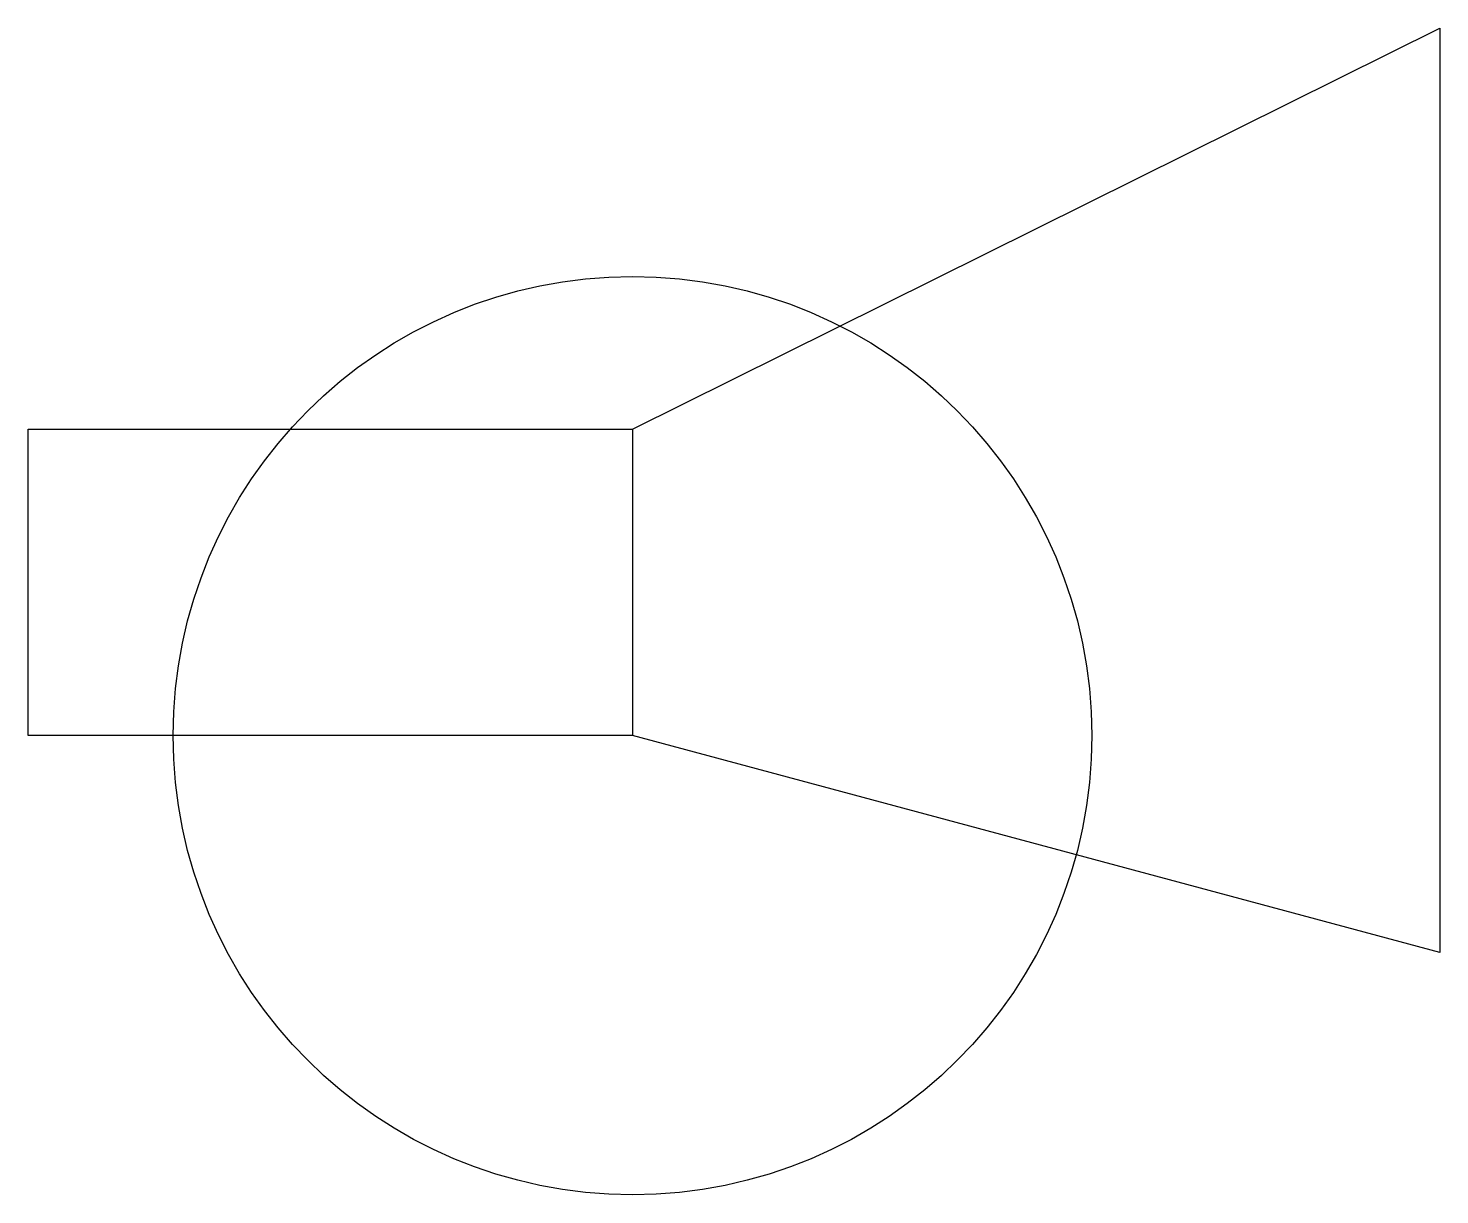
# Model space of a CAD drawing. Header units: inches. Extents: x 16.63 to 25.69, y 14.38 to 21.86.
import ezdxf

# ---------------------------------------------------------------- set-up
doc = ezdxf.new("R2010")
doc.units = ezdxf.units.IN
doc.header["$MEASUREMENT"] = 0

msp = doc.modelspace()

# ---------------------------------------------------------------- linework, layer by layer
for p, q in [((20.5131, 19.2913), (25.6941, 21.8647)), ((25.6941, 21.8647), (25.6941, 15.9306)), ((25.6941, 15.9306), (20.5131, 17.3233))]:
    msp.add_line(p, q)
msp.add_lwpolyline([(16.635, 19.2913), (20.5131, 19.2913), (20.5131, 17.3233), (16.635, 17.3233)], close=True)
at = {"transparency": 33554661}
msp.add_circle((20.5131, 17.3233), 2.948, dxfattribs=at)

doc.saveas('drawing.dxf')
